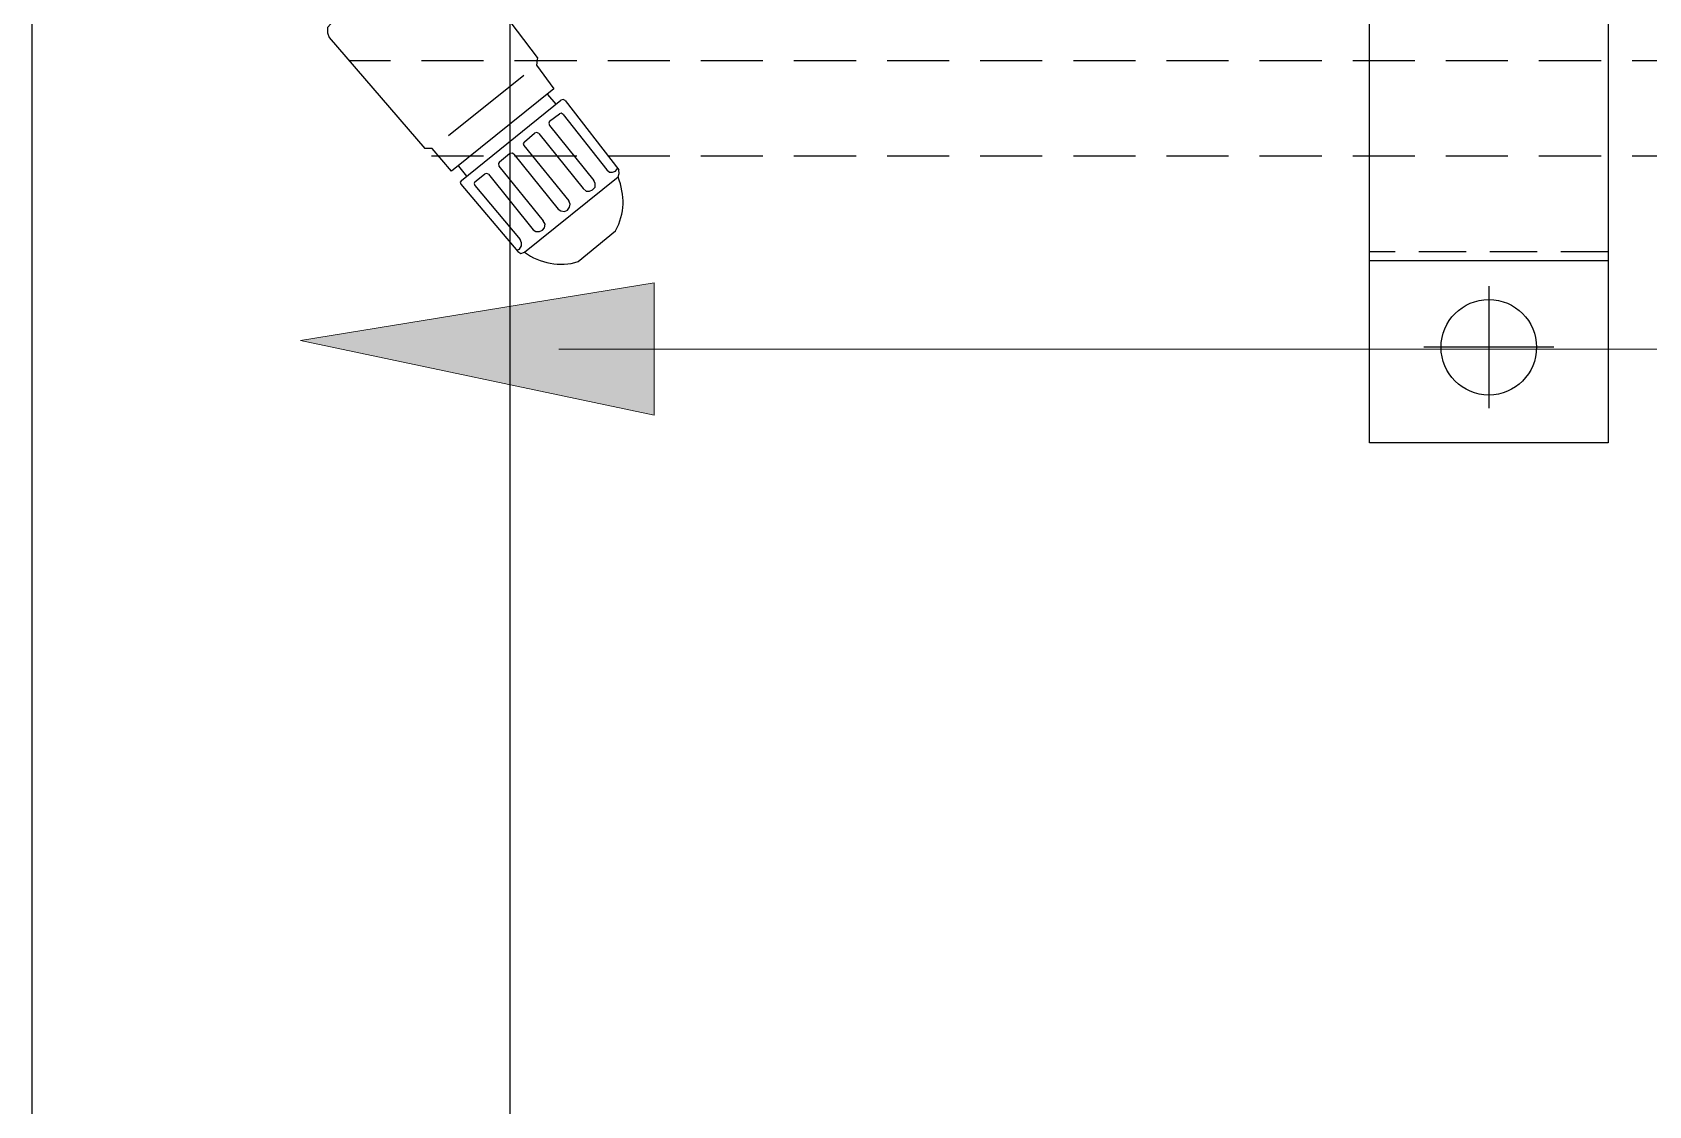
# Model space of a CAD drawing. Header units: millimetres. Extents: x 183355 to 194386, y -190559 to -183233.
# Drawn here: x 186477.2 to 186646.5, y -184408.4 to -184296 of the extents above; entities that cross this region are included whole.
import ezdxf

# ---------------------------------------------------------------- set-up
doc = ezdxf.new("R2010")
doc.units = ezdxf.units.MM
doc.header["$LTSCALE"] = 13
for name, pattern in [('CENTER', [50.8, 31.75, -6.35, 6.35, -6.35]), ('DASHED', [0.75, 0.5, -0.25]), ('HIDDEN', [9.525, 6.35, -3.175])]:
    doc.linetypes.add(name, pattern=pattern)
for name, color, linetype in [('1', 4, 'Continuous'), ('3', 6, 'HIDDEN'), ('3中心线层', 1, 'CENTER'), ('4虚线层', 6, 'DASHED'), ('PDF_几何图形', 7, 'Continuous')]:
    doc.layers.add(name, color=color, linetype=linetype)
doc.layers.add('标注、文本', color=3, linetype='Continuous', lineweight=25)
doc.layers.add('铁心', color=3, linetype='Continuous', lineweight=0)

# ---------------------------------------------------------------- blocks, each defined once
blk = doc.blocks.new('A$C1C912F39')
at = {"layer": 'PDF_几何图形'}
blk.add_line((113.4, 21.64), (113.27, 20.86), dxfattribs=at)
for points in [[(113.4, 21.64), (104.13, 33.85)], [(91.73, 25.17), (91.4, 24.78), (91.4, 24.25), (91.59, 23.73)], [(91.59, 23.73), (101.58, 12.11)], [(113.27, 20.86), (115.1, 18.38)], [(104.06, 13.48), (111.96, 19.81)], [(115.1, 18.38), (104.39, 9.76), (102.37, 12.11), (101.58, 12.11)], [(105.44, 8.78), (115.82, 17.2)], [(114.44, 17.79), (115.29, 16.75)], [(116.27, 17.14), (116.08, 17.27), (115.82, 17.2)], [(116.27, 17.14), (121.89, 9.89)], [(114.64, 14.98), (115.68, 15.77)], [(116.08, 15.7), (115.88, 15.83), (115.68, 15.77)], [(116.08, 15.7), (120.65, 9.89)], [(116.66, 16.62), (116.73, 16.68)], [(112.03, 12.83), (113.07, 13.74)], [(113.53, 13.68), (113.33, 13.81), (113.07, 13.74)], [(113.53, 13.68), (118.17, 7.93)], [(114.64, 14.98), (114.58, 14.79), (114.64, 14.53)], [(114.64, 14.53), (119.28, 8.78)], [(112.03, 12.83), (111.9, 12.63), (111.96, 12.44)], [(111.96, 12.44), (116.66, 6.63)], [(105.11, 10.28), (105.96, 9.24)], [(109.42, 10.74), (109.29, 10.54), (109.35, 10.28)], [(109.35, 10.28), (113.99, 4.54)], [(109.42, 10.74), (110.46, 11.59)], [(110.92, 11.52), (110.72, 11.65), (110.46, 11.59)], [(110.92, 11.52), (115.55, 5.78)], [(105.44, 8.78), (105.3, 8.59), (105.37, 8.39)], [(106.81, 8.65), (106.74, 8.45), (106.81, 8.26)], [(106.81, 8.65), (107.85, 9.43)], [(108.24, 9.43), (108.05, 9.5), (107.85, 9.43)], [(108.24, 9.43), (112.94, 3.62)], [(112.03, 1.27), (121.82, 9.17)], [(118.17, 7.93), (118.49, 7.67), (118.82, 7.67), (119.15, 7.8), (119.41, 8.06), (119.41, 8.45), (119.28, 8.78)], [(120.65, 9.89), (120.91, 9.63), (121.23, 9.63), (121.56, 9.76), (121.76, 10.02)], [(121.82, 9.17), (121.95, 9.5), (121.89, 9.89)], [(105.37, 8.39), (111.31, 1.34)], [(106.81, 8.26), (111.57, 2.58)], [(115.55, 5.78), (115.82, 5.58), (116.21, 5.52), (116.53, 5.65), (116.73, 5.97), (116.79, 6.3), (116.66, 6.63)], [(112.94, 3.62), (113.2, 3.43), (113.6, 3.43), (113.92, 3.56), (114.12, 3.82), (114.18, 4.21), (113.99, 4.54)], [(117.64, 0.29), (121.56, 3.49)], [(111.18, 1.47), (111.51, 1.6), (111.7, 1.93), (111.7, 2.25), (111.57, 2.58)], [(111.31, 1.34), (111.64, 1.14), (112.03, 1.27)]]:
    blk.add_lwpolyline(points, dxfattribs=at)
for points in [[(121.56, 3.49), (122.56, 5.41), (122.55, 7.17), (121.82, 9.17)], [(112.03, 1.27), (113.61, 0.1), (115.75, -0.35), (117.64, 0.29)]]:
    blk.add_open_spline(points, degree=3, dxfattribs=at)
blk = doc.blocks.new('A$C7FBB5A69')
at = {"layer": '1'}
for p, q in [((0, 0), (0, 70)), ((0, 70), (25, 70)), ((25, 70), (25, 0)), ((25, 50.95), (0, 50.95)), ((25, 19.05), (0, 19.05)), ((25, 0), (0, 0))]:
    blk.add_line(p, q, dxfattribs=at)
for centre in [(12.5, 60), (12.5, 10)]:
    blk.add_circle(centre, 5, dxfattribs=at)
at = {"layer": '3', "ltscale": 0.06}
for p, q in [((25, 50), (0, 50)), ((25, 20), (0, 20))]:
    blk.add_line(p, q, dxfattribs=at)
at = {"layer": '3中心线层'}
for p, q in [((12.5, 53.61), (12.5, 66.39)), ((19.3, 60), (5.7, 60)), ((12.5, 16.39), (12.5, 3.61)), ((19.3, 10), (5.7, 10))]:
    blk.add_line(p, q, dxfattribs=at)

msp = doc.modelspace()

# ---------------------------------------------------------------- hatches: boundary and pattern name
at = {"layer": '铁心'}
for points in [[(186542.34, -184322.227), (186542.34, -184336.081), (186505.294, -184328.25)], [(186542.34, -184336.081), (186505.294, -184328.25), (186542.34, -184322.227)]]:
    msp.add_hatch(color=256, dxfattribs=at).paths.add_polyline_path(points)

# ---------------------------------------------------------------- linework, layer by layer
at = {"layer": '4虚线层'}
for p, q in [((186846.215, -184298.969), (186510.398, -184298.969)), ((186846.215, -184308.969), (186518.994, -184308.969))]:
    msp.add_line(p, q, dxfattribs=at)
at = {"layer": '标注、文本', "color": 2}
for p, q in [((186477.215, -184533.97), (186477.215, -183935.471)), ((186527.215, -183935.471), (186527.215, -184533.97))]:
    msp.add_line(p, q, dxfattribs=at)
at = {"layer": '铁心'}
msp.add_lwpolyline([(186542.34, -184322.227), (186505.294, -184328.25), (186542.34, -184336.081)], close=True, dxfattribs=at)
msp.add_lwpolyline([(186532.34, -184329.154), (186938.241, -184329.154), (186938.241, -184329.154)], dxfattribs=at)

# ---------------------------------------------------------------- block references
at = {"layer": '标注、文本'}
for name, p in [('A$C1C912F39', (186416.723, -184320.28)), ('A$C7FBB5A69', (186617.215, -184338.969))]:
    msp.add_blockref(name, p, dxfattribs=at)

doc.saveas('drawing.dxf')
